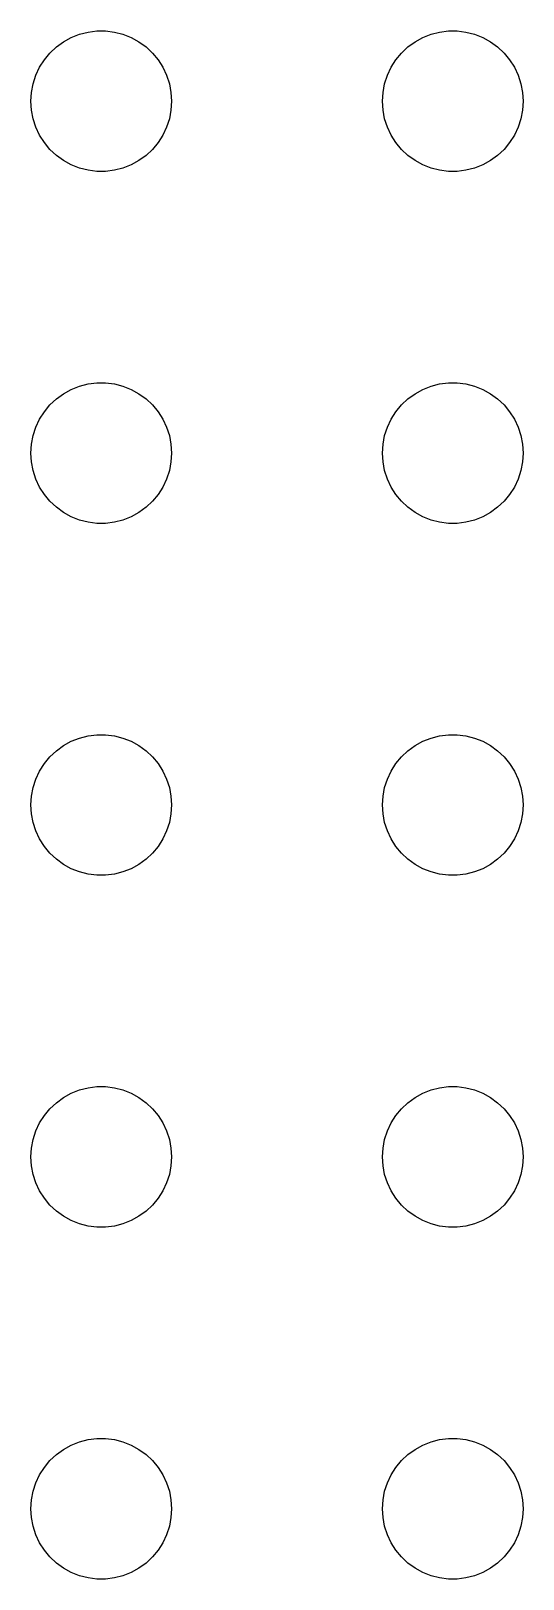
# Model space of a CAD drawing. Header units: metres. Extents: x -150 to 150, y -149 to 149.
# Drawn here: x 73.5 to 84, y -1.5 to 31.5 of the extents above; entities that cross this region are included whole.
import ezdxf

# ---------------------------------------------------------------- set-up
doc = ezdxf.new("R2010")
doc.units = ezdxf.units.M

msp = doc.modelspace()

# ---------------------------------------------------------------- linework, layer by layer
for p, q in [((74.1963, 31.2665), (74.3613, 31.3572)), ((74.3613, 31.3572), (74.5365, 31.4266)), ((74.5365, 31.4266), (74.7189, 31.4734)), ((74.7189, 31.4734), (74.9058, 31.497)), ((74.9058, 31.497), (75.0942, 31.497)), ((75.0942, 31.497), (75.2811, 31.4734)), ((75.2811, 31.4734), (75.4635, 31.4266)), ((75.4635, 31.4266), (75.6387, 31.3572)), ((75.6387, 31.3572), (75.8037, 31.2665)), ((81.6963, 31.2665), (81.8613, 31.3572)), ((81.8613, 31.3572), (82.0365, 31.4266)), ((82.0365, 31.4266), (82.2189, 31.4734)), ((82.2189, 31.4734), (82.4058, 31.497)), ((82.4058, 31.497), (82.5942, 31.497)), ((82.5942, 31.497), (82.7811, 31.4734)), ((82.7811, 31.4734), (82.9635, 31.4266)), ((82.9635, 31.4266), (83.1387, 31.3572)), ((83.1387, 31.3572), (83.3037, 31.2665)), ((73.7865, 30.8817), (73.9065, 31.0268)), ((73.9065, 31.0268), (74.0439, 31.1558)), ((74.0439, 31.1558), (74.1963, 31.2665)), ((75.8037, 31.2665), (75.9561, 31.1558)), ((75.9561, 31.1558), (76.0934, 31.0268)), ((76.0934, 31.0268), (76.2135, 30.8817)), ((81.2865, 30.8817), (81.4065, 31.0268)), ((81.4065, 31.0268), (81.5439, 31.1558)), ((81.5439, 31.1558), (81.6963, 31.2665)), ((83.3037, 31.2665), (83.4561, 31.1558)), ((83.4561, 31.1558), (83.5934, 31.0268)), ((83.5934, 31.0268), (83.7135, 30.8817)), ((73.6053, 30.5522), (73.6855, 30.7226)), ((73.6855, 30.7226), (73.7865, 30.8817)), ((76.2135, 30.8817), (76.3145, 30.7226)), ((76.3145, 30.7226), (76.3947, 30.5522)), ((81.1053, 30.5522), (81.1855, 30.7226)), ((81.1855, 30.7226), (81.2865, 30.8817)), ((83.7135, 30.8817), (83.8145, 30.7226)), ((83.8145, 30.7226), (83.8947, 30.5522)), ((73.5118, 30.188), (73.5471, 30.373)), ((73.5471, 30.373), (73.6053, 30.5522)), ((76.3947, 30.5522), (76.4529, 30.373)), ((76.4529, 30.373), (76.4882, 30.188)), ((81.0118, 30.188), (81.0471, 30.373)), ((81.0471, 30.373), (81.1053, 30.5522)), ((83.8947, 30.5522), (83.9529, 30.373)), ((83.9529, 30.373), (83.9882, 30.188)), ((73.5, 30), (73.5118, 30.188)), ((76.4882, 30.188), (76.5, 30)), ((81, 30), (81.0118, 30.188)), ((83.9882, 30.188), (84, 30)), ((73.5118, 29.812), (73.5, 30)), ((73.5471, 29.627), (73.5118, 29.812)), ((76.4882, 29.812), (76.4529, 29.627)), ((76.5, 30), (76.4882, 29.812)), ((81.0118, 29.812), (81, 30)), ((81.0471, 29.627), (81.0118, 29.812)), ((83.9882, 29.812), (83.9529, 29.627)), ((84, 30), (83.9882, 29.812)), ((73.6053, 29.4478), (73.5471, 29.627)), ((73.6855, 29.2774), (73.6053, 29.4478)), ((76.3947, 29.4478), (76.3145, 29.2774)), ((76.4529, 29.627), (76.3947, 29.4478)), ((81.1053, 29.4478), (81.0471, 29.627)), ((81.1855, 29.2774), (81.1053, 29.4478)), ((83.8947, 29.4478), (83.8145, 29.2774)), ((83.9529, 29.627), (83.8947, 29.4478)), ((73.7865, 29.1183), (73.6855, 29.2774)), ((73.9065, 28.9732), (73.7865, 29.1183)), ((76.2135, 29.1183), (76.0934, 28.9732)), ((76.3145, 29.2774), (76.2135, 29.1183)), ((81.2865, 29.1183), (81.1855, 29.2774)), ((81.4065, 28.9732), (81.2865, 29.1183)), ((83.7135, 29.1183), (83.5934, 28.9732)), ((83.8145, 29.2774), (83.7135, 29.1183)), ((74.0439, 28.8442), (73.9065, 28.9732)), ((74.1963, 28.7335), (74.0439, 28.8442)), ((74.3613, 28.6427), (74.1963, 28.7335)), ((75.8037, 28.7335), (75.6387, 28.6427)), ((75.9561, 28.8442), (75.8037, 28.7335)), ((76.0934, 28.9732), (75.9561, 28.8442)), ((81.5439, 28.8442), (81.4065, 28.9732)), ((81.6963, 28.7335), (81.5439, 28.8442)), ((81.8613, 28.6427), (81.6963, 28.7335)), ((83.3037, 28.7335), (83.1387, 28.6427)), ((83.4561, 28.8442), (83.3037, 28.7335)), ((83.5934, 28.9732), (83.4561, 28.8442)), ((74.5365, 28.5734), (74.3613, 28.6427)), ((74.7189, 28.5266), (74.5365, 28.5734)), ((74.9058, 28.503), (74.7189, 28.5266)), ((75.0942, 28.503), (74.9058, 28.503)), ((75.2811, 28.5266), (75.0942, 28.503)), ((75.4635, 28.5734), (75.2811, 28.5266)), ((75.6387, 28.6427), (75.4635, 28.5734)), ((82.0365, 28.5734), (81.8613, 28.6427)), ((82.2189, 28.5266), (82.0365, 28.5734)), ((82.4058, 28.503), (82.2189, 28.5266)), ((82.5942, 28.503), (82.4058, 28.503)), ((82.7811, 28.5266), (82.5942, 28.503)), ((82.9635, 28.5734), (82.7811, 28.5266)), ((83.1387, 28.6427), (82.9635, 28.5734)), ((74.0439, 23.6558), (74.1963, 23.7665)), ((74.1963, 23.7665), (74.3613, 23.8572)), ((74.3613, 23.8572), (74.5365, 23.9266)), ((74.5365, 23.9266), (74.7189, 23.9734)), ((74.7189, 23.9734), (74.9058, 23.997)), ((74.9058, 23.997), (75.0942, 23.997)), ((75.0942, 23.997), (75.2811, 23.9734)), ((75.2811, 23.9734), (75.4635, 23.9266)), ((75.4635, 23.9266), (75.6387, 23.8572)), ((75.6387, 23.8572), (75.8037, 23.7665)), ((75.8037, 23.7665), (75.9561, 23.6558)), ((81.5439, 23.6558), (81.6963, 23.7665)), ((81.6963, 23.7665), (81.8613, 23.8572)), ((81.8613, 23.8572), (82.0365, 23.9266)), ((82.0365, 23.9266), (82.2189, 23.9734)), ((82.2189, 23.9734), (82.4058, 23.997)), ((82.4058, 23.997), (82.5942, 23.997)), ((82.5942, 23.997), (82.7811, 23.9734)), ((82.7811, 23.9734), (82.9635, 23.9266)), ((82.9635, 23.9266), (83.1387, 23.8572)), ((83.1387, 23.8572), (83.3037, 23.7665)), ((83.3037, 23.7665), (83.4561, 23.6558)), ((73.7865, 23.3817), (73.9065, 23.5268)), ((73.9065, 23.5268), (74.0439, 23.6558)), ((75.9561, 23.6558), (76.0934, 23.5268)), ((76.0934, 23.5268), (76.2135, 23.3817)), ((81.2865, 23.3817), (81.4065, 23.5268)), ((81.4065, 23.5268), (81.5439, 23.6558)), ((83.4561, 23.6558), (83.5934, 23.5268)), ((83.5934, 23.5268), (83.7135, 23.3817)), ((73.6053, 23.0522), (73.6855, 23.2226)), ((73.6855, 23.2226), (73.7865, 23.3817)), ((76.2135, 23.3817), (76.3145, 23.2226)), ((76.3145, 23.2226), (76.3947, 23.0522)), ((81.1053, 23.0522), (81.1855, 23.2226)), ((81.1855, 23.2226), (81.2865, 23.3817)), ((83.7135, 23.3817), (83.8145, 23.2226)), ((83.8145, 23.2226), (83.8947, 23.0522)), ((73.5118, 22.688), (73.5471, 22.873)), ((73.5471, 22.873), (73.6053, 23.0522)), ((76.3947, 23.0522), (76.4529, 22.873)), ((76.4529, 22.873), (76.4882, 22.688)), ((81.0118, 22.688), (81.0471, 22.873)), ((81.0471, 22.873), (81.1053, 23.0522)), ((83.8947, 23.0522), (83.9529, 22.873)), ((83.9529, 22.873), (83.9882, 22.688)), ((73.5, 22.5), (73.5118, 22.688)), ((73.5118, 22.312), (73.5, 22.5)), ((76.4882, 22.688), (76.5, 22.5)), ((76.5, 22.5), (76.4882, 22.312)), ((81, 22.5), (81.0118, 22.688)), ((81.0118, 22.312), (81, 22.5)), ((83.9882, 22.688), (84, 22.5)), ((84, 22.5), (83.9882, 22.312)), ((73.5471, 22.127), (73.5118, 22.312)), ((73.6053, 21.9478), (73.5471, 22.127)), ((76.4529, 22.127), (76.3947, 21.9478)), ((76.4882, 22.312), (76.4529, 22.127)), ((81.0471, 22.127), (81.0118, 22.312)), ((81.1053, 21.9478), (81.0471, 22.127)), ((83.9529, 22.127), (83.8947, 21.9478)), ((83.9882, 22.312), (83.9529, 22.127)), ((73.6855, 21.7774), (73.6053, 21.9478)), ((73.7865, 21.6183), (73.6855, 21.7774)), ((76.3145, 21.7774), (76.2135, 21.6183)), ((76.3947, 21.9478), (76.3145, 21.7774)), ((81.1855, 21.7774), (81.1053, 21.9478)), ((81.2865, 21.6183), (81.1855, 21.7774)), ((83.8145, 21.7774), (83.7135, 21.6183)), ((83.8947, 21.9478), (83.8145, 21.7774)), ((73.9065, 21.4732), (73.7865, 21.6183)), ((74.0439, 21.3442), (73.9065, 21.4732)), ((76.0934, 21.4732), (75.9561, 21.3442)), ((76.2135, 21.6183), (76.0934, 21.4732)), ((81.4065, 21.4732), (81.2865, 21.6183)), ((81.5439, 21.3442), (81.4065, 21.4732)), ((83.5934, 21.4732), (83.4561, 21.3442)), ((83.7135, 21.6183), (83.5934, 21.4732)), ((74.1963, 21.2335), (74.0439, 21.3442)), ((74.3613, 21.1427), (74.1963, 21.2335)), ((74.5365, 21.0734), (74.3613, 21.1427)), ((75.6387, 21.1427), (75.4635, 21.0734)), ((75.8037, 21.2335), (75.6387, 21.1427)), ((75.9561, 21.3442), (75.8037, 21.2335)), ((81.6963, 21.2335), (81.5439, 21.3442)), ((81.8613, 21.1427), (81.6963, 21.2335)), ((82.0365, 21.0734), (81.8613, 21.1427)), ((83.1387, 21.1427), (82.9635, 21.0734)), ((83.3037, 21.2335), (83.1387, 21.1427)), ((83.4561, 21.3442), (83.3037, 21.2335)), ((74.7189, 21.0266), (74.5365, 21.0734)), ((74.9058, 21.003), (74.7189, 21.0266)), ((75.0942, 21.003), (74.9058, 21.003)), ((75.2811, 21.0266), (75.0942, 21.003)), ((75.4635, 21.0734), (75.2811, 21.0266)), ((82.2189, 21.0266), (82.0365, 21.0734)), ((82.4058, 21.003), (82.2189, 21.0266)), ((82.5942, 21.003), (82.4058, 21.003)), ((82.7811, 21.0266), (82.5942, 21.003)), ((82.9635, 21.0734), (82.7811, 21.0266)), ((74.0439, 16.1558), (74.1963, 16.2665)), ((74.1963, 16.2665), (74.3613, 16.3572)), ((74.3613, 16.3572), (74.5365, 16.4266)), ((74.5365, 16.4266), (74.7189, 16.4734)), ((74.7189, 16.4734), (74.9058, 16.497)), ((74.9058, 16.497), (75.0942, 16.497)), ((75.0942, 16.497), (75.2811, 16.4734)), ((75.2811, 16.4734), (75.4635, 16.4266)), ((75.4635, 16.4266), (75.6387, 16.3572)), ((75.6387, 16.3572), (75.8037, 16.2665)), ((75.8037, 16.2665), (75.9561, 16.1558)), ((81.5439, 16.1558), (81.6963, 16.2665)), ((81.6963, 16.2665), (81.8613, 16.3572)), ((81.8613, 16.3572), (82.0365, 16.4266)), ((82.0365, 16.4266), (82.2189, 16.4734)), ((82.2189, 16.4734), (82.4058, 16.497)), ((82.4058, 16.497), (82.5942, 16.497)), ((82.5942, 16.497), (82.7811, 16.4734)), ((82.7811, 16.4734), (82.9635, 16.4266)), ((82.9635, 16.4266), (83.1387, 16.3572)), ((83.1387, 16.3572), (83.3037, 16.2665)), ((83.3037, 16.2665), (83.4561, 16.1558)), ((73.6855, 15.7226), (73.7865, 15.8817)), ((73.7865, 15.8817), (73.9065, 16.0268)), ((73.9065, 16.0268), (74.0439, 16.1558)), ((75.9561, 16.1558), (76.0934, 16.0268)), ((76.0934, 16.0268), (76.2135, 15.8817)), ((76.2135, 15.8817), (76.3145, 15.7226)), ((81.1855, 15.7226), (81.2865, 15.8817)), ((81.2865, 15.8817), (81.4065, 16.0268)), ((81.4065, 16.0268), (81.5439, 16.1558)), ((83.4561, 16.1558), (83.5934, 16.0268)), ((83.5934, 16.0268), (83.7135, 15.8817)), ((83.7135, 15.8817), (83.8145, 15.7226)), ((73.5471, 15.373), (73.6053, 15.5522)), ((73.6053, 15.5522), (73.6855, 15.7226)), ((76.3145, 15.7226), (76.3947, 15.5522)), ((76.3947, 15.5522), (76.4529, 15.373)), ((81.0471, 15.373), (81.1053, 15.5522)), ((81.1053, 15.5522), (81.1855, 15.7226)), ((83.8145, 15.7226), (83.8947, 15.5522)), ((83.8947, 15.5522), (83.9529, 15.373)), ((73.5, 15), (73.5118, 15.188)), ((73.5118, 15.188), (73.5471, 15.373)), ((76.4529, 15.373), (76.4882, 15.188)), ((76.4882, 15.188), (76.5, 15)), ((81, 15), (81.0118, 15.188)), ((81.0118, 15.188), (81.0471, 15.373)), ((83.9529, 15.373), (83.9882, 15.188)), ((83.9882, 15.188), (84, 15)), ((73.5118, 14.812), (73.5, 15)), ((76.5, 15), (76.4882, 14.812)), ((81.0118, 14.812), (81, 15)), ((84, 15), (83.9882, 14.812)), ((73.5471, 14.627), (73.5118, 14.812)), ((73.6053, 14.4478), (73.5471, 14.627)), ((76.4529, 14.627), (76.3947, 14.4478)), ((76.4882, 14.812), (76.4529, 14.627)), ((81.0471, 14.627), (81.0118, 14.812)), ((81.1053, 14.4478), (81.0471, 14.627)), ((83.9529, 14.627), (83.8947, 14.4478)), ((83.9882, 14.812), (83.9529, 14.627)), ((73.6855, 14.2774), (73.6053, 14.4478)), ((73.7865, 14.1183), (73.6855, 14.2774)), ((76.3145, 14.2774), (76.2135, 14.1183)), ((76.3947, 14.4478), (76.3145, 14.2774)), ((81.1855, 14.2774), (81.1053, 14.4478)), ((81.2865, 14.1183), (81.1855, 14.2774)), ((83.8145, 14.2774), (83.7135, 14.1183)), ((83.8947, 14.4478), (83.8145, 14.2774)), ((73.9065, 13.9732), (73.7865, 14.1183)), ((74.0439, 13.8442), (73.9065, 13.9732)), ((76.0934, 13.9732), (75.9561, 13.8442)), ((76.2135, 14.1183), (76.0934, 13.9732)), ((81.4065, 13.9732), (81.2865, 14.1183)), ((81.5439, 13.8442), (81.4065, 13.9732)), ((83.5934, 13.9732), (83.4561, 13.8442)), ((83.7135, 14.1183), (83.5934, 13.9732)), ((74.1963, 13.7335), (74.0439, 13.8442)), ((74.3613, 13.6427), (74.1963, 13.7335)), ((74.5365, 13.5734), (74.3613, 13.6427)), ((74.7189, 13.5266), (74.5365, 13.5734)), ((75.4635, 13.5734), (75.2811, 13.5266)), ((75.6387, 13.6427), (75.4635, 13.5734)), ((75.8037, 13.7335), (75.6387, 13.6427)), ((75.9561, 13.8442), (75.8037, 13.7335)), ((81.6963, 13.7335), (81.5439, 13.8442)), ((81.8613, 13.6427), (81.6963, 13.7335)), ((82.0365, 13.5734), (81.8613, 13.6427)), ((82.2189, 13.5266), (82.0365, 13.5734)), ((82.9635, 13.5734), (82.7811, 13.5266)), ((83.1387, 13.6427), (82.9635, 13.5734)), ((83.3037, 13.7335), (83.1387, 13.6427)), ((83.4561, 13.8442), (83.3037, 13.7335)), ((74.9058, 13.5029), (74.7189, 13.5266)), ((75.0942, 13.5029), (74.9058, 13.5029)), ((75.2811, 13.5266), (75.0942, 13.5029)), ((82.4058, 13.5029), (82.2189, 13.5266)), ((82.5942, 13.5029), (82.4058, 13.5029)), ((82.7811, 13.5266), (82.5942, 13.5029)), ((74.3613, 8.85724), (74.5365, 8.92657)), ((74.5365, 8.92657), (74.7189, 8.97342)), ((74.7189, 8.97342), (74.9058, 8.99704)), ((74.9058, 8.99704), (75.0942, 8.99704)), ((75.0942, 8.99704), (75.2811, 8.97342)), ((75.2811, 8.97342), (75.4635, 8.92657)), ((75.4635, 8.92657), (75.6387, 8.85724)), ((81.8613, 8.85724), (82.0365, 8.92657)), ((82.0365, 8.92657), (82.2189, 8.97342)), ((82.2189, 8.97342), (82.4058, 8.99704)), ((82.4058, 8.99704), (82.5942, 8.99704)), ((82.5942, 8.99704), (82.7811, 8.97342)), ((82.7811, 8.97342), (82.9635, 8.92657)), ((82.9635, 8.92657), (83.1387, 8.85724)), ((73.9065, 8.52681), (74.0439, 8.65576)), ((74.0439, 8.65576), (74.1963, 8.76648)), ((74.1963, 8.76648), (74.3613, 8.85724)), ((75.6387, 8.85724), (75.8037, 8.76648)), ((75.8037, 8.76648), (75.9561, 8.65576)), ((75.9561, 8.65576), (76.0934, 8.52681)), ((81.4065, 8.52681), (81.5439, 8.65576)), ((81.5439, 8.65576), (81.6963, 8.76648)), ((81.6963, 8.76648), (81.8613, 8.85724)), ((83.1387, 8.85724), (83.3037, 8.76648)), ((83.3037, 8.76648), (83.4561, 8.65576)), ((83.4561, 8.65576), (83.5934, 8.52681)), ((73.6855, 8.22263), (73.7865, 8.38167)), ((73.7865, 8.38167), (73.9065, 8.52681)), ((76.0934, 8.52681), (76.2135, 8.38167)), ((76.2135, 8.38167), (76.3145, 8.22263)), ((81.1855, 8.22263), (81.2865, 8.38167)), ((81.2865, 8.38167), (81.4065, 8.52681)), ((83.5934, 8.52681), (83.7135, 8.38167)), ((83.7135, 8.38167), (83.8145, 8.22263)), ((73.5471, 7.87303), (73.6053, 8.05219)), ((73.6053, 8.05219), (73.6855, 8.22263)), ((76.3145, 8.22263), (76.3947, 8.05219)), ((76.3947, 8.05219), (76.4529, 7.87303)), ((81.0471, 7.87303), (81.1053, 8.05219)), ((81.1053, 8.05219), (81.1855, 8.22263)), ((83.8145, 8.22263), (83.8947, 8.05219)), ((83.8947, 8.05219), (83.9529, 7.87303)), ((73.5, 7.5), (73.5118, 7.68799)), ((73.5118, 7.68799), (73.5471, 7.87303)), ((76.4529, 7.87303), (76.4882, 7.68799)), ((76.4882, 7.68799), (76.5, 7.5)), ((81, 7.5), (81.0118, 7.68799)), ((81.0118, 7.68799), (81.0471, 7.87303)), ((83.9529, 7.87303), (83.9882, 7.68799)), ((83.9882, 7.68799), (84, 7.5)), ((73.5118, 7.312), (73.5, 7.5)), ((73.5471, 7.12695), (73.5118, 7.312)), ((76.4882, 7.312), (76.4529, 7.12695)), ((76.5, 7.5), (76.4882, 7.312)), ((81.0118, 7.312), (81, 7.5)), ((81.0471, 7.12695), (81.0118, 7.312)), ((83.9882, 7.312), (83.9529, 7.12695)), ((84, 7.5), (83.9882, 7.312)), ((73.6053, 6.9478), (73.5471, 7.12695)), ((73.6855, 6.77736), (73.6053, 6.9478)), ((76.3947, 6.9478), (76.3145, 6.77736)), ((76.4529, 7.12695), (76.3947, 6.9478)), ((81.1053, 6.9478), (81.0471, 7.12695)), ((81.1855, 6.77736), (81.1053, 6.9478)), ((83.8947, 6.9478), (83.8145, 6.77736)), ((83.9529, 7.12695), (83.8947, 6.9478)), ((73.7865, 6.61832), (73.6855, 6.77736)), ((73.9065, 6.47318), (73.7865, 6.61832)), ((76.2135, 6.61832), (76.0934, 6.47318)), ((76.3145, 6.77736), (76.2135, 6.61832)), ((81.2865, 6.61832), (81.1855, 6.77736)), ((81.4065, 6.47318), (81.2865, 6.61832)), ((83.7135, 6.61832), (83.5934, 6.47318)), ((83.8145, 6.77736), (83.7135, 6.61832)), ((74.0439, 6.34422), (73.9065, 6.47318)), ((74.1963, 6.23351), (74.0439, 6.34422)), ((75.9561, 6.34422), (75.8037, 6.23351)), ((76.0934, 6.47318), (75.9561, 6.34422)), ((81.5439, 6.34422), (81.4065, 6.47318)), ((81.6963, 6.23351), (81.5439, 6.34422)), ((83.4561, 6.34422), (83.3037, 6.23351)), ((83.5934, 6.47318), (83.4561, 6.34422)), ((74.3613, 6.14275), (74.1963, 6.23351)), ((74.5365, 6.07341), (74.3613, 6.14275)), ((74.7189, 6.02657), (74.5365, 6.07341)), ((74.9058, 6.00294), (74.7189, 6.02657)), ((75.0942, 6.00294), (74.9058, 6.00294)), ((75.2811, 6.02657), (75.0942, 6.00294)), ((75.4635, 6.07341), (75.2811, 6.02657)), ((75.6387, 6.14275), (75.4635, 6.07341)), ((75.8037, 6.23351), (75.6387, 6.14275)), ((81.8613, 6.14275), (81.6963, 6.23351)), ((82.0365, 6.07341), (81.8613, 6.14275)), ((82.2189, 6.02657), (82.0365, 6.07341)), ((82.4058, 6.00294), (82.2189, 6.02657)), ((82.5942, 6.00294), (82.4058, 6.00294)), ((82.7811, 6.02657), (82.5942, 6.00294)), ((82.9635, 6.07341), (82.7811, 6.02657)), ((83.1387, 6.14275), (82.9635, 6.07341)), ((83.3037, 6.23351), (83.1387, 6.14275)), ((74.1963, 1.26648), (74.3613, 1.35724)), ((74.3613, 1.35724), (74.5365, 1.42657)), ((74.5365, 1.42657), (74.7189, 1.47342)), ((74.7189, 1.47342), (74.9058, 1.49704)), ((74.9058, 1.49704), (75.0942, 1.49704)), ((75.0942, 1.49704), (75.2811, 1.47342)), ((75.2811, 1.47342), (75.4635, 1.42657)), ((75.4635, 1.42657), (75.6387, 1.35724)), ((75.6387, 1.35724), (75.8037, 1.26648)), ((81.6963, 1.26648), (81.8613, 1.35724)), ((81.8613, 1.35724), (82.0365, 1.42657)), ((82.0365, 1.42657), (82.2189, 1.47342)), ((82.2189, 1.47342), (82.4058, 1.49704)), ((82.4058, 1.49704), (82.5942, 1.49704)), ((82.5942, 1.49704), (82.7811, 1.47342)), ((82.7811, 1.47342), (82.9635, 1.42657)), ((82.9635, 1.42657), (83.1387, 1.35724)), ((83.1387, 1.35724), (83.3037, 1.26648)), ((73.7865, 0.88167), (73.9065, 1.02681)), ((73.9065, 1.02681), (74.0439, 1.15576)), ((74.0439, 1.15576), (74.1963, 1.26648)), ((75.8037, 1.26648), (75.9561, 1.15576)), ((75.9561, 1.15576), (76.0934, 1.02681)), ((76.0934, 1.02681), (76.2135, 0.88167)), ((81.2865, 0.88167), (81.4065, 1.02681)), ((81.4065, 1.02681), (81.5439, 1.15576)), ((81.5439, 1.15576), (81.6963, 1.26648)), ((83.3037, 1.26648), (83.4561, 1.15576)), ((83.4561, 1.15576), (83.5934, 1.02681)), ((83.5934, 1.02681), (83.7135, 0.88167)), ((73.6053, 0.55219), (73.6855, 0.72263)), ((73.6855, 0.72263), (73.7865, 0.88167)), ((76.2135, 0.88167), (76.3145, 0.72263)), ((76.3145, 0.72263), (76.3947, 0.55219)), ((81.1053, 0.55219), (81.1855, 0.72263)), ((81.1855, 0.72263), (81.2865, 0.88167)), ((83.7135, 0.88167), (83.8145, 0.72263)), ((83.8145, 0.72263), (83.8947, 0.55219)), ((73.5118, 0.18799), (73.5471, 0.37303)), ((73.5471, 0.37303), (73.6053, 0.55219)), ((76.3947, 0.55219), (76.4529, 0.37303)), ((76.4529, 0.37303), (76.4882, 0.18799)), ((81.0118, 0.18799), (81.0471, 0.37303)), ((81.0471, 0.37303), (81.1053, 0.55219)), ((83.8947, 0.55219), (83.9529, 0.37303)), ((83.9529, 0.37303), (83.9882, 0.18799)), ((73.5, 0), (73.5118, 0.18799)), ((73.5118, -0.18799), (73.5, 0)), ((76.4882, 0.18799), (76.5, 0)), ((76.5, 0), (76.4882, -0.18799)), ((81, 0), (81.0118, 0.18799)), ((81.0118, -0.18799), (81, 0)), ((83.9882, 0.18799), (84, 0)), ((84, 0), (83.9882, -0.18799)), ((73.5471, -0.37303), (73.5118, -0.18799)), ((76.4882, -0.18799), (76.4529, -0.37303)), ((81.0471, -0.37303), (81.0118, -0.18799)), ((83.9882, -0.18799), (83.9529, -0.37303)), ((73.6053, -0.55219), (73.5471, -0.37303)), ((73.6855, -0.72263), (73.6053, -0.55219)), ((76.3947, -0.55219), (76.3145, -0.72263)), ((76.4529, -0.37303), (76.3947, -0.55219)), ((81.1053, -0.55219), (81.0471, -0.37303)), ((81.1855, -0.72263), (81.1053, -0.55219)), ((83.8947, -0.55219), (83.8145, -0.72263)), ((83.9529, -0.37303), (83.8947, -0.55219)), ((73.7865, -0.88167), (73.6855, -0.72263)), ((73.9065, -1.02681), (73.7865, -0.88167)), ((76.2135, -0.88167), (76.0934, -1.02681)), ((76.3145, -0.72263), (76.2135, -0.88167)), ((81.2865, -0.88167), (81.1855, -0.72263)), ((81.4065, -1.02681), (81.2865, -0.88167)), ((83.7135, -0.88167), (83.5934, -1.02681)), ((83.8145, -0.72263), (83.7135, -0.88167)), ((74.0439, -1.15576), (73.9065, -1.02681)), ((74.1963, -1.26648), (74.0439, -1.15576)), ((74.3613, -1.35724), (74.1963, -1.26648)), ((75.8037, -1.26648), (75.6387, -1.35724)), ((75.9561, -1.15576), (75.8037, -1.26648)), ((76.0934, -1.02681), (75.9561, -1.15576)), ((81.5439, -1.15576), (81.4065, -1.02681)), ((81.6963, -1.26648), (81.5439, -1.15576)), ((81.8613, -1.35724), (81.6963, -1.26648)), ((83.3037, -1.26648), (83.1387, -1.35724)), ((83.4561, -1.15576), (83.3037, -1.26648)), ((83.5934, -1.02681), (83.4561, -1.15576)), ((74.5365, -1.42657), (74.3613, -1.35724)), ((74.7189, -1.47342), (74.5365, -1.42657)), ((74.9058, -1.49704), (74.7189, -1.47342)), ((75.0942, -1.49704), (74.9058, -1.49704)), ((75.2811, -1.47342), (75.0942, -1.49704)), ((75.4635, -1.42657), (75.2811, -1.47342)), ((75.6387, -1.35724), (75.4635, -1.42657)), ((82.0365, -1.42657), (81.8613, -1.35724)), ((82.2189, -1.47342), (82.0365, -1.42657)), ((82.4058, -1.49704), (82.2189, -1.47342)), ((82.5942, -1.49704), (82.4058, -1.49704)), ((82.7811, -1.47342), (82.5942, -1.49704)), ((82.9635, -1.42657), (82.7811, -1.47342)), ((83.1387, -1.35724), (82.9635, -1.42657))]:
    msp.add_line(p, q)

doc.saveas('drawing.dxf')
